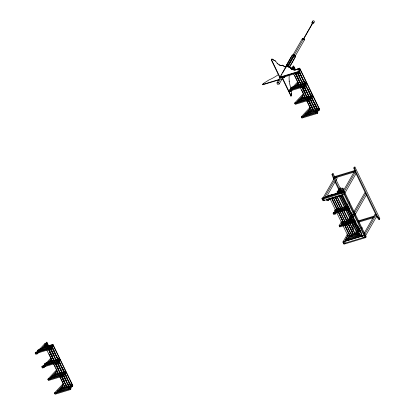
<?xml version="1.0" encoding="UTF-8"?>
<svg xmlns="http://www.w3.org/2000/svg" width="415" height="415" viewBox="0 0 415 415"><rect width="100%" height="100%" fill="white"/><g stroke="black" fill="none" stroke-linecap="round" stroke-linejoin="round"><path stroke-width="0.62" d="M340.969 192.197L341.265 188.483L342.852 188.125L343.163 188.768L342.92 191.808M342.323 194.744L342.271 195.424L326.781 200.113M342.562 191.772L342.852 188.125M340.674 195.906L340.985 196.549L342.577 196.067L342.676 194.853M347.412 208.413L347.708 204.699M347.314 209.648L347.625 210.291L349.223 209.808L348.657 207.837L333.572 212.407L333.11 213.211L333.733 214.503L335.279 214.031L337.354 210.4M349.01 207.946L348.911 209.165L333.421 213.855L335.242 210.68M349.223 209.808L349.321 208.595M349.705 203.729L349.492 201.866M353.367 217.128L353.02 221.46L353.331 222.103M342.754 221.569L340.674 225.2L340.985 225.843L343.065 222.212L342.754 221.569L341.249 221.963L339.128 225.667L339.75 226.953L355.245 222.264L354.618 220.972L354.716 219.758M355.105 214.892L355.199 213.673M355.027 220.401L354.929 221.62L339.439 226.31M355.245 222.264L354.986 220.936M359.976 235.845L359.665 235.201L360.059 230.247M361.626 234.677L361.885 236.005L361.263 234.714L361.356 233.5M361.745 228.634L361.844 227.415L362.155 228.058M361.667 234.143L361.574 235.362L346.084 240.052M312.713 22.747L287.642 66.504M44.384 347.433L44.893 345.565M45.868 346.909L45.308 345.747L45.505 345.031L46.19 344.777L47.03 346.52M45.977 343.298L45.78 344.014L46.464 343.76L46.662 343.044L44.768 343.729L39.456 349.409M46.553 346.655L45.992 345.493L46.19 344.777M46.231 344.626L46.423 343.911L45.738 344.165L45.546 344.881L46.231 344.626L47.071 346.364M46.703 342.894L46.895 342.178L46.21 342.432L46.018 343.148L46.703 342.894L48.384 346.375M50.858 361.797L51.538 359.307M57.851 372.369L57.343 374.237L55.745 374.833L55.434 374.19L56.622 369.827M57.343 374.237L57.031 373.593L57.54 371.726M64.496 386.111L63.983 387.978L62.385 388.575L62.074 387.932L63.262 383.569M63.983 387.978L63.671 387.335L64.185 385.468M292.119 69.596L292.316 68.88L293 68.625L293.561 69.787M292.788 67.147L292.591 67.863L293.281 67.603L293.472 66.893L291.579 67.578L290.692 68.527M292.808 69.341L293 68.625M293.042 68.47L293.239 67.759L292.549 68.013L292.357 68.729L293.042 68.47L293.882 70.213M293.514 66.737L293.711 66.027L293.026 66.281L292.829 66.997L293.514 66.737L294.92 69.642M297.84 85.023L298.349 83.15M304.781 95.787L304.154 98.085L302.556 98.682L302.245 98.039L303.604 93.048M304.154 98.085L303.842 97.442L304.47 95.144M311.421 109.529L310.799 111.827L309.196 112.424L308.885 111.78L310.078 107.418M310.799 111.827L310.487 111.184L311.11 108.886M45.443 347.132L47.154 346.271L47.02 346.592M47.362 346.478L49.074 345.612L50.065 348.263M42.164 349.653L42.475 350.296L47.891 348.444L48.207 347.692L47.896 347.044M49.276 345.825L50.993 344.958L50.858 345.285M51.195 345.166L52.913 344.305L72.838 385.53L72.241 386.661L70.467 387.268M52.913 344.305L52.316 345.436L37.542 350.483L37.853 351.126L52.627 346.079L52.316 345.436M48.804 363.395L49.115 364.038L54.536 362.186L54.847 361.434M54.827 375.85L54.515 375.207L54.832 374.449L56.035 374.034M60.248 372.597L60.559 373.241L60.242 373.998L59.931 373.355L60.248 372.597L57.239 373.625M61.467 389.592L61.155 388.948L61.472 388.191L62.675 387.776M66.888 386.339L67.199 386.982L66.882 387.74L66.571 387.096L66.888 386.339L63.879 387.366M295.75 69.787L295.89 69.461L294.308 70M296.092 69.668L297.804 68.807L297.669 69.129M298.012 69.014L299.723 68.153L319.649 109.373L319.052 110.509L317.869 110.909M299.723 68.153L299.127 69.284L297.353 69.886M301.663 85.277L301.347 86.035L296.533 87.679M301.638 99.699L301.326 99.05L301.643 98.293L302.846 97.883M304.05 97.473L307.058 96.446L306.742 97.203L301.326 99.05M308.278 113.435L307.966 112.792L308.283 112.034L309.486 111.625M313.699 110.188L314.01 110.831L313.699 111.588L313.387 110.945L313.699 110.188L310.69 111.215M50.314 347.889L51.206 346.333M39.103 351.993L37.386 353.829L35.789 354.311L35.161 353.025L50.656 348.335L51.112 347.531L51.424 348.175M53.089 345.27L50.967 348.979L35.472 353.668M49.421 349.446L49.733 350.089L51.278 349.622L53.4 345.918M56.954 361.631L57.846 360.075M45.313 366.191L44.026 367.571L42.429 368.053L41.806 366.767L57.296 362.077L57.758 361.273L58.069 361.916M58.956 359.177L59.418 358.368L45.074 363.27L44.182 364.225L44.493 364.868L59.267 359.821L58.956 359.177L44.182 364.225M59.729 359.011L57.607 362.72L42.117 367.41M56.061 363.187L56.373 363.831L57.918 363.364L60.04 359.66M50.21 378.573L63.313 374.527L65.435 370.823L63.853 371.363L61.773 374.994L62.084 375.637M65.746 371.467L63.625 375.17L48.135 379.865M56.673 369.755L47.824 379.222L48.446 380.508L63.936 375.819L64.398 375.015L64.086 374.366M63.827 373.526L65.596 372.919L66.058 372.11M68.413 388.736L70.493 385.104L72.08 384.565L69.959 388.269L68.413 388.736L68.724 389.379M72.392 385.208L70.27 388.912L54.775 393.607M63.313 383.496L54.469 392.964L55.086 394.25L70.581 389.555L71.038 388.756L70.726 388.108M279.938 77.885L271.26 59.936L272.048 59.029L275.524 61.078A16.04 6.552 73.1 0 0 282.475 65.176L285.951 67.225M271.26 59.936L272.048 59.029M278.844 79.913L262.897 84.743L263.198 83.617L269.07 79.893A16.04 5.265 -25.8 0 0 278.532 74.435M262.897 84.743L263.198 83.617M282.625 73.035L286.412 66.421L286.298 65.43L292.217 55.102L293.758 54.63L294.733 55.076L295.459 56.58L289.54 66.908L288.814 65.409L294.733 55.076M291.864 55.942L285.945 66.276L286.412 66.421L288.814 65.409M282.371 78.477L279.217 83.986L277.671 84.453L276.945 82.953L280.416 76.889M281.334 75.291L281.993 74.135M293.037 54.847L302.193 38.87L303.733 38.403L304.46 39.902L294.992 56.435L295.107 57.426L289.504 67.209M288.441 66.955L287.844 64.963L293.758 54.63M276.945 82.953L278.486 82.481L281.645 76.972L290.879 96.083L291.672 95.18L290.894 88.426A16.04 6.552 73.1 0 1 289.203 75.826M303.474 39.378L312.946 22.82M298.385 71.764L297.778 72.827L282.288 77.517M299.293 70.177L299.9 69.118M296.232 73.294L296.543 73.937L298.089 73.471L299.303 71.354M299.573 71.172L300.035 70.368L296.86 69.388A16.04 5.265 -25.8 0 1 290.516 67.417L287.341 66.436L285.795 66.903L279.943 77.117L299.573 71.172L299.729 71.494L280.099 77.439M299.729 71.494L300.035 70.368M290.879 96.083L291.34 95.279M303.77 85.48L304.657 83.923M304.569 85.117L289.483 89.687L288.617 90.615L304.107 85.921L304.569 85.117L304.88 85.765M305.767 83.026L306.229 82.217L291.885 87.119L290.998 88.073L291.309 88.717L306.078 83.669L305.767 83.026L290.998 88.073M306.54 82.86L304.418 86.564L288.928 91.258M302.877 87.036L303.189 87.679L304.729 87.212L306.851 83.503M308.584 98.843L310.664 95.211L312.251 94.672L310.13 98.376L308.584 98.843L308.895 99.486M312.562 95.315L310.441 99.019L294.946 103.714M303.484 93.603L294.64 103.065L295.257 104.357L310.752 99.662L311.209 98.858L310.897 98.215M311.229 97.167L312.412 96.768L312.874 95.958M303.661 116.164L316.769 112.117L318.891 108.414L317.304 108.953L315.224 112.584L315.535 113.228M319.202 109.057L317.081 112.761L301.591 117.455M310.13 107.345L301.28 116.807L301.902 118.099L317.392 113.404L317.854 112.6L317.542 111.957M333.935 179.679L331.974 174.627L332.431 173.823L333.095 173.62L334.775 177.096M331.974 174.627L332.633 174.425L333.095 173.62M344.139 194.402L322.963 200.819L321.926 198.671L322.382 197.867L344.222 191.253L366.222 236.773L365.76 237.577L343.926 244.191L342.889 242.044L347.62 233.775M355.572 171.665L334.397 178.077L334.085 177.433L334.547 176.629L355.115 170.399M334.542 177.822L322.237 199.314L343.413 192.902M324.727 197.192L336.088 177.355M323.819 200.274L323.622 200.616L322.896 199.112M326.398 197.042L337.13 178.31L336.404 176.806M328.13 196.57L328.846 195.403L330.34 195.014L330.086 195.372M326.47 199.47L327.093 200.761L328.633 200.289L329.526 198.733M353.808 168.013L354.27 167.209L354.929 167.012L379.839 218.539L379.377 219.343L378.713 219.545L376.794 216.563L355.209 171.903L353.808 168.013L354.472 167.81L354.929 167.012M342.811 191.714L354.488 171.328M343.558 191.455L343.101 192.259L365.101 237.774M321.926 198.671L343.76 192.057L344.222 191.253M344.357 191.248L355.401 171.96M349.057 207.298L335.081 210.96L334.77 210.312L335.232 209.508L348.185 206.115M344.766 193.302L356.127 173.465M335.854 211.832L336.747 210.275M352.387 214.389L352.19 214.731L353.736 214.265M353.772 211.977L364.816 192.69M354.369 213.165L365.729 193.328M353.118 215.893L352.921 216.236L354.462 215.769M355.095 214.664L366.772 194.277M351.723 226.611L352.989 224.411M347.905 235.513L344.429 241.577L345.156 243.076M352.003 228.349L353.585 225.594M346.852 239.891L346.395 240.695L345.773 239.408L347.895 235.704L349.394 235.31L349.705 235.953L347.625 239.585L347.314 238.941L349.394 235.31M353.046 229.303L354.311 227.098M364.095 233.339L375.139 214.057M364.692 234.527L376.052 214.69M365.418 236.031L376.779 216.194M330.407 195.289L332.156 194.536L331.901 194.9M332.218 194.817L333.971 194.064L333.717 194.422M334.034 194.339L335.787 193.587L335.533 193.95M339.854 209.71L340.165 210.353L345.29 209.01L345.892 208.169M345.871 222.16L345.56 221.517L346.162 220.676L348.439 220.08M350.685 220.173L351.287 219.333L351.598 219.976L350.997 220.822L350.685 220.173L345.56 221.517M357.331 233.915L357.932 233.074L358.244 233.718L357.642 234.563L357.331 233.915L349.44 236.021M337.867 193.763L337.022 192.021L337.737 191.149L338.355 191.009L339.195 192.752M337.022 192.021L337.644 191.88L338.355 191.009M339.221 189.951L338.604 190.091L337.888 190.962L338.51 190.822L339.221 189.951L340.061 191.694M340.087 188.898L339.465 189.032L338.754 189.904L339.371 189.764L340.087 188.898L340.928 190.635M340.238 188.711L340.954 187.839L340.331 187.979L339.62 188.851L340.238 188.711L341.083 190.449M338.375 193.037L341.177 189.614M339.818 192.71L341.421 190.755M340.528 192.866L341.332 191.891M344.616 207.267L347.417 203.848M346.058 206.94L347.661 204.984M345.571 208.563L347.972 205.632M353.056 216.153L349.456 220.552L348.009 220.879L347.697 220.23L352.501 214.368M347.697 220.23L349.145 219.909L353.144 215.017M359.701 229.894L356.096 234.293L354.654 234.62L354.343 233.972L359.141 228.11M354.343 233.972L355.785 233.65L359.789 228.758M356.947 233.246L357.569 233.106L358.28 232.234L357.663 232.374M358.679 231.129L359.302 230.989L360.013 230.118M291.19 69.222L293.338 66.924M282.599 78.16L284.197 77.678L285.053 76.759M291.927 69.409L292.788 68.485M35.161 353.025L36.027 352.096L51.112 347.531M37.542 350.483L38.434 349.529L52.778 344.626L72.703 385.851M36.805 352.247L38.128 350.831M38.362 351.806L40.079 349.97M41.37 348.59L46.091 343.537M39.959 351.074L41.251 349.695M42.538 348.315L45.977 344.642M290.256 89.837L291.901 88.079M292.471 87.472L297.778 81.791M292.243 88.934L293.535 87.56M294.391 86.642L298.261 82.502M289.239 91.902L290.837 91.419L292.129 90.039M293.415 88.66L294.702 87.285M295.994 85.905L298.572 83.15M41.806 366.767L42.672 365.838L57.758 361.273M43.445 365.989L44.773 364.572M46.101 363.151L50.967 357.948M45.002 365.548L46.724 363.711M48.01 362.331L51.444 358.659M46.605 364.816L47.891 363.436M49.183 362.056L51.756 359.302M294.64 103.065L296.237 102.583L303.106 95.232M302.561 96.794L296.549 103.226L296.237 102.583M47.824 379.222L49.421 378.734L56.725 370.927M51.419 377.328L50.827 377.966L62.644 373.925M56.175 372.488L49.733 379.377L49.421 378.734M301.28 116.807L302.877 116.325L309.751 108.974M309.201 110.535L303.189 116.968L302.877 116.325M54.469 392.964L56.067 392.476L63.365 384.669M62.821 386.23L56.378 393.119L56.067 392.476M297.695 87.316L298.759 86.922M302.245 98.039L303.842 97.442M308.885 111.78L310.487 111.184M45.308 345.747L45.992 345.493M43.705 349.928L45.302 349.331M50.345 363.67L51.948 363.073M55.434 374.19L57.031 373.593M62.074 387.932L63.671 387.335M295.407 69.907L299.589 68.475L319.514 109.7M298.816 100.01L301.207 99.195M307.183 97.152L310.768 95.927M297.918 100.969L310.327 96.726M297.638 101.815L310.046 97.572M307.966 112.792L313.387 110.945M305.456 113.752L307.847 112.937M313.823 110.893L316.811 109.871M305.15 114.509L316.967 110.468M304.278 115.557L316.687 111.313M54.515 375.207L59.931 373.355M52.601 375.959L54.993 375.144M59.77 373.51L63.957 372.079M51.693 376.919L63.516 372.877M61.155 388.948L66.571 387.096M59.241 389.701L61.633 388.886M67.012 387.045L70.597 385.82M57.747 390.863L70.156 386.619M57.467 391.708L69.284 387.667M275.524 61.078L271.721 59.132M278.859 64.859L279.191 64.761M282.475 65.176L282.143 65.274A16.04 6.552 73.1 0 1 280.597 65.497M286.298 65.43L287.844 64.963M262.742 84.421L279.305 79.405M281.297 79.172L282.527 78.798M288.944 81.273L289.271 81.174M290.562 88.525L290.894 88.426M297.021 102.422L309.087 98.765M334.085 177.433L355.261 171.022M333.375 178.517L334.034 178.315L332.633 174.425M355.209 171.903L355.873 171.701L377.474 216.397L379.377 219.343L377.458 216.365L376.794 216.563M326.268 199.532L341.96 194.78L342.577 196.067M333.11 213.211L348.6 208.522M339.128 225.667L340.674 225.2M341.109 225.143L354.618 220.972M358.052 220.956L374.387 216.007M358.804 221.392L373.925 216.812M358.508 222.217L373.028 217.823M376.052 216.905L377.261 216.537M345.773 239.408L347.314 238.941M359.665 235.201L361.263 234.714M347.749 238.884L359.821 235.227M362.715 235.751L343.745 241.499L343.547 241.841L344.274 243.346M342.889 242.044L364.064 235.627M343.615 243.543L364.79 237.131M56.85 392.315L68.916 388.658M328.592 195.766L339.076 193.022M340.31 192.695L342.162 192.212M334.77 210.312L348.745 206.654M350.151 219.628L351.287 219.333M342.795 222.279L346.499 221.314M351.432 220.017L353.284 219.535M342.318 223.094L353.253 220.23M342.017 223.898L353.564 220.873M354.514 233.967L352.807 234.418L352.205 235.258L352.517 235.902M356.22 233.521L357.932 233.074M358.072 233.759L359.924 233.277M348.958 236.835L359.898 233.972M348.662 237.639L360.21 234.615M342.614 209.71L344.061 209.383M358.529 231.316L359.146 231.176L358.436 232.047L357.813 232.187M288.026 66.919L290.671 67.738A16.04 5.265 -25.8 0 0 290.899 68.548M298.603 70.197L300.19 70.69M292.217 55.102L292.725 55.397M282.641 65.57L285.619 67.323M294.266 54.93L294.992 56.435M299.127 69.284L299.438 69.928M312.101 96.119L312.412 96.768M318.741 109.861L319.052 110.509M299.547 71.593L300.673 73.917M303.759 80.303L304.88 82.627M307.966 89.012L310.213 93.66M311.898 97.141L312.739 98.884M314.985 103.527L317.791 109.337M299.132 71.339L304.745 82.948M305.585 84.691L310.918 95.725M311.478 96.887L317.371 109.078M299.21 71.712L304.823 83.322M305.663 85.065L310.716 95.517M311.276 96.674L317.449 109.451M298.795 71.453L304.408 83.067M305.528 85.386L310.581 95.839M311.141 97.001L317.314 109.773M296.86 69.388L297.015 69.71M298.188 73.408L299.874 76.894M302.12 81.537L302.68 82.699M304.646 86.766L305.767 89.09M306.327 90.247L306.893 91.409M310.819 99.538L311.94 101.862M313.346 104.767L316.152 110.572M297.467 72.179L298.089 73.471M304.107 85.921L304.729 87.212M310.13 98.376L310.752 99.662M316.769 112.117L317.392 113.404M297.773 73.154L303.951 85.926M304.511 87.088L309.279 96.96M310.404 99.284L315.737 110.317M297.851 73.528L302.623 83.399M303.183 84.556L303.744 85.718M304.309 86.88L309.076 96.752M310.482 99.657L315.815 110.686M297.436 73.268L303.329 85.464M304.169 87.207L309.502 98.236M310.347 99.979L315.395 110.432M293.711 66.027L295.672 70.088M293.472 66.893L294.878 69.793M293.281 67.603L294.401 69.928M304.221 90.252L304.786 91.409M293.239 67.759L294.36 70.083M295.76 72.983L299.132 79.95M300.481 82.777L301.041 83.939M302.447 86.839L305.253 92.649M307.058 96.446L307.37 97.089L307.053 97.847L301.036 85.391M309.18 100.778L311.146 104.839M311.707 106.001L313.673 110.063M295.573 73.232L300.906 84.261M302.312 87.166L307.079 97.037M307.645 98.194L313.818 110.971M295.371 73.019L306.877 96.825M307.442 97.987L308.003 99.149M308.563 100.311L313.615 110.764M295.288 73.118L298.655 80.085M302.021 87.051L304.268 91.699M307.354 98.085L307.914 99.247M308.48 100.409L310.721 105.052M295.247 73.268L300.569 84.375M307.302 98.314L313.201 110.504M292.269 69.3L292.425 69.621M294.634 75.302L298.281 82.85M301.648 89.816L304.454 95.626M306.981 100.85L310.633 108.398M293.659 73.886L298.987 84.919M300.393 87.819L304.885 97.11M305.725 98.853L311.618 111.044M290.516 67.417L290.671 67.738M287.341 66.436L287.496 66.758M301.643 98.293L301.954 98.941M308.283 112.034L308.594 112.683M295.62 87.243L295.931 87.887M343.018 188.799L343.33 189.442M343.76 192.057L365.76 237.577M335.891 179.415L340.373 188.675M351.567 212.688L352.117 213.818M357.777 225.537L361.346 232.914M341.867 193.369L363.244 237.598M348.657 207.837L348.968 208.486M335.154 180.639L339.361 189.339M339.371 189.764L340.217 191.507M342.178 195.574L346.67 204.865M348.916 209.508L351.723 215.312M352.283 216.474L353.404 218.798M355.09 222.279L359.302 230.989M342.027 195.761L346.52 205.052M348.761 209.694L353.253 218.985M354.939 222.466L358.306 229.438M334.775 181.417L338.977 190.117M355.033 223.581L355.593 224.743M283.886 77.034L284.197 77.678M290.526 90.776L290.837 91.419M338.51 190.822L339.351 192.565M340.751 195.47L345.804 205.918M346.644 207.661L347.21 208.823M347.77 209.985L350.857 216.371M351.417 217.533L352.543 219.857M353.103 221.013L357.59 230.304M340.601 195.657L345.934 206.686M347.334 209.591L352.387 220.043M352.947 221.2L357.44 230.491M337.644 191.88L338.204 193.042M339.605 195.947L344.938 206.976M346.343 209.881L349.99 217.429M350.55 218.591L351.116 219.753M351.676 220.91L357.569 233.106M281.977 76.874L291.211 95.984M338.988 196.082L344.32 207.116M344.979 208.366L345.29 209.01M345.721 210.021L350.493 219.893M351.334 221.631L356.386 232.084M349.145 219.909L349.456 220.552M355.785 233.65L356.096 234.293M271.592 59.833L280.265 77.787M337.193 196.492L342.525 207.521M343.926 210.426L348.418 219.717M349.539 222.035L355.152 233.65M336.933 196.85L342.266 207.884M343.667 210.789L348.159 220.075M348.999 221.818L354.892 234.013M351.972 230.558L352.537 231.72M335.657 197.545L340.99 208.579M342.11 210.898L346.603 220.189M348.564 224.256L353.336 234.127M335.439 197.244L340.772 208.273M342.173 211.178L346.665 220.469M347.505 222.212L353.398 234.402M335.118 197.327L340.45 208.361M341.856 211.261L346.624 221.133M347.184 222.295L353.082 234.485M278.486 82.481L279.217 83.986M350.722 232.193L351.282 233.355M333.624 197.716L339.797 210.493M340.357 211.655L346.25 223.846M346.753 224.728L351.863 235.461M333.302 197.799L338.635 208.833M339.195 209.995L344.808 221.61M345.368 222.767L351.827 236.125M336.555 207.121L337.4 208.864M349.466 233.832L350.027 234.994M332.306 199.076L337.079 208.947M338.759 212.433L344.372 224.043M345.218 225.786L349.985 235.658M331.808 198.194L337.141 209.227M337.701 210.384L343.314 221.999M343.874 223.161L350.053 235.933M331.767 198.858L336.819 209.31M337.379 210.472L350.011 236.597M329.992 198.671L335.325 209.7M336.731 212.605L341.498 222.476M342.059 223.633L347.957 235.829M328.322 199.646L328.633 200.289M334.967 213.388L335.279 214.031M323.778 198.847L324.504 200.352M65.285 372.276L65.596 372.919M71.93 386.017L72.241 386.661M52.736 347.744L54.697 351.811M55.262 352.973L55.823 354.135M57.223 357.035L58.069 358.778M59.189 361.102L60.875 364.583M62.276 367.488L64.242 371.555M65.082 373.293L67.048 377.36M69.295 382.002L70.695 384.907M52.036 346.909L57.934 359.105M58.774 360.843L64.107 371.876M64.667 373.038L70.841 385.81M52.114 347.282L57.727 358.892M58.852 361.216L63.905 371.669M64.745 373.412L70.638 385.602M51.979 347.604L57.592 359.219M58.717 361.543L63.77 371.99M64.33 373.152L70.503 385.929M51.377 349.565L54.183 355.37M58.116 363.499L60.076 367.56M60.637 368.722L62.043 371.627M64.289 376.27L66.25 380.337M67.655 383.242L69.056 386.142M50.656 348.335L51.278 349.622M57.296 362.077L57.918 363.364M63.313 374.527L63.936 375.819M69.959 388.269L70.581 389.555M49.842 346.987L50.402 348.144M50.962 349.306L56.855 361.501M57.695 363.244L62.468 373.111M63.588 375.435L68.921 386.469M49.634 346.774L50.199 347.936M51.04 349.679L56.933 361.87M57.773 363.613L62.266 372.903M63.666 375.808L68.999 386.837M50.625 349.425L55.677 359.872M57.358 363.358L61.851 372.649M63.251 375.549L68.584 386.583M46.895 342.178L48.581 345.664M46.662 343.044L48.342 346.53M46.464 343.76L47.59 346.079M51.517 354.208L52.077 355.37M46.423 343.911L47.549 346.235M49.79 350.877L52.596 356.687M55.916 363.571L58.774 369.459M62.089 376.348L64.667 381.65M66.016 384.477L66.576 385.639M47.922 347.64L54.095 360.412M54.656 361.574L60.268 373.189M60.829 374.351L67.007 387.122M48.84 349.752L53.893 360.204M55.294 363.109L60.066 372.981M61.752 376.462L66.519 386.334M49.318 351.012L52.124 356.817M55.491 363.784L58.297 369.594M61.664 376.561L64.19 381.784M47.58 347.754L53.758 360.531M55.159 363.431L59.651 372.722M60.491 374.465L66.665 387.237M47.58 347.801L47.891 348.444M54.225 361.543L54.536 362.186M44.768 343.729L45.079 344.377M48.944 353.777L52.311 360.744M53.997 364.23L55.397 367.13M55.963 368.292L57.924 372.359M60.17 377.002L63.817 384.549M64.382 385.711L64.942 386.873M46.843 350.037L52.176 361.071M53.582 363.971L58.349 373.842M58.914 375.004L64.807 387.2M37.075 353.186L37.386 353.829M43.715 366.927L44.026 367.571M354.472 167.81L355.873 171.701M291.128 93.437L291.268 94.667M312.588 21.881A1.012 0.861 29.8 0 1 313.102 20.781A1.012 0.861 29.8 0 1 314.383 21.414A1.012 0.861 29.8 0 1 313.865 22.519M302.478 39.212A0.882 0.752 29.8 0 1 303.614 38.688A0.882 0.752 29.8 0 1 304.029 39.918M302.509 39.155A0.882 0.752 29.8 0 1 303.65 38.631A0.882 0.752 29.8 0 1 304.06 39.861M296.092 69.824A16.04 5.265 -25.8 0 1 293.68 69.86M291.916 69.43A16.04 5.265 -25.8 0 1 291.154 68.89M280.037 65.378A16.04 6.552 73.1 0 1 279.456 65.165M277.64 63.967A16.04 6.552 73.1 0 1 277.023 63.391M311.93 23.033A1.012 0.861 29.8 0 0 313.605 23.432A1.012 0.861 29.8 0 0 312.946 21.928A1.012 0.861 29.8 0 0 311.93 23.033"/></g></svg>
